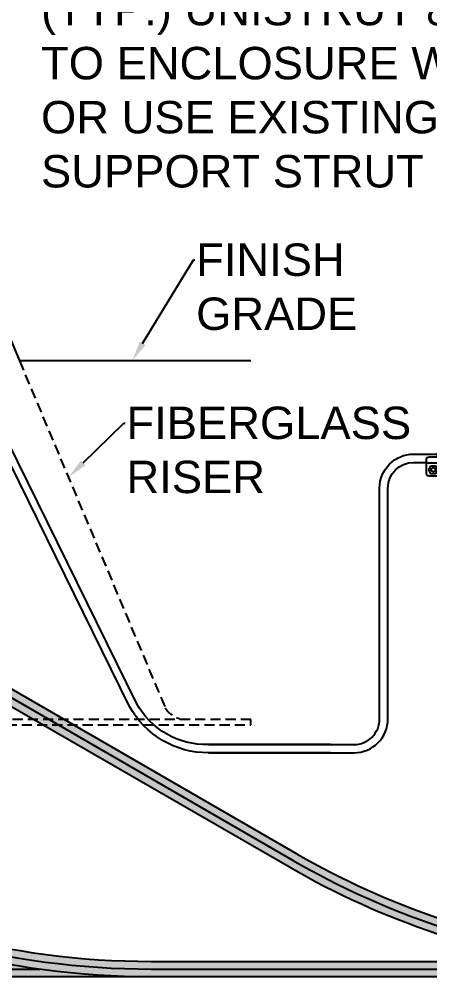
# Model space of a CAD drawing. Header units: feet. Extents: x -208 to 2089, y -974 to 342.
# Drawn here: x 294.19 to 314.44, y 58.67 to 105.92 of the extents above; entities that cross this region are included whole.
import ezdxf
from ezdxf import colors
from ezdxf.entities.mleader import LeaderData, LeaderLine
from ezdxf.math import Vec2, Vec3

# ---------------------------------------------------------------- set-up
doc = ezdxf.new("R2010")
doc.units = ezdxf.units.FT
doc.header["$MEASUREMENT"] = 0
doc.linetypes.add('HIDDEN', pattern=[0.375, 0.25, -0.125])
doc.layers.get('Defpoints').update_dxf_attribs({"color": 5})
for name, color, linetype in [('E-CABL-ACF', 1, 'AC_CABLE_FEEDER'), ('E-DETL', 7, 'Continuous'), ('E-DETL-1', 7, 'Continuous'), ('E-EQPM-ENCL', 8, 'Continuous'), ('E-FIN-GR', 4, 'Continuous'), ('G-ANNO-TEXT', 1, 'Continuous')]:
    doc.layers.add(name, color=color, linetype=linetype)
doc.styles.add('NEI-A', font='arial.ttf', dxfattribs={"height": 0.1})
doc.linetypes.add('AC_CABLE_FEEDER', pattern='A,0.2,-0.05,0,-0.05,0.2,-0.12,["ACF",Standard,S=0.1,R=0,X=-0.05,Y=-0.05],-0.3,0.2,-0.05,0,-0.05', length=1.22)

# ---------------------------------------------------------------- blocks, each defined once
blk = doc.blocks.new('GROUNDING_TEST_WELL')
at = {"layer": 'E-DETL', "color": 7, "linetype": 'Continuous'}
for points in [[(-0.09375000000000014, -0.9250749240650329), (-0.09375000000000014, -0.7499999999999574), (0.09374999999999986, -0.7499999999999574), (0.09374999999999986, -0.9250749240650151)], [(-0.1010887963342277, -4.47044153190782), (-0.09375000000000014, -1.147909205695044)], [(0.09374999999999986, -1.147909205695044), (0.08641120366577404, -4.470441521671528)], [(-0.1010887963342277, -4.545441542143941), (-0.1010887963342277, -4.880192394277138), (-0.007338796334227736, -5.024576474293394), (0.08641120366577404, -4.880192394277138), (0.08641120366577404, -4.545441531907823)]]:
    blk.add_lwpolyline(points, dxfattribs=at)
at = {"layer": 'E-DETL', "color": 4, "linetype": 'Continuous'}
blk.add_lwpolyline([(-0.1133913199426503, -0.9613313349248997), (-0.1133913199426503, -0.9250749240650329), (-0.03488963690543315, -0.9250749240650329), (-0.03488963690543315, -0.9384892643306131), (0.03488963690543287, -0.9384892643306131), (0.03488963690543287, -0.9250749240650293), (0.1133913199426447, -0.9250749240650116), (0.11339131994265, -0.9613313349248997), (0.1944292438174634, -0.9613313349248891, -0.4142135623731946), (0.2178667438174687, -0.9847688349248962), (0.2178667438174669, -1.124471705695044, -0.414444747769073), (0.1944292438174669, -1.147909205695044), (-0.1944292438174672, -1.147909205695044, -0.4142135623730958), (-0.2178667438174672, -1.124471705695044), (-0.2178667438174672, -0.9847688349248997, -0.4142135623730293), (-0.194429243817469, -0.9613313349248962)], format="xyb", close=True, dxfattribs=at)
at = {"layer": 'E-DETL', "color": 64, "linetype": 'Continuous'}
for points in [[(-2.33539386594563, -3.75515039891271), (-0.923750000000002, -3.75515039891271, 0.4142135623730948), (-0.673750000000002, -3.50515039891271), (-0.6737500000000002, -1.265002705077947, -0.4142135623730948), (-0.3437500000000001, -0.9350027050779488), (-0.1133913199426503, -0.9350027050779488)], [(-2.33539386594563, -3.835150398912708), (-0.923750000000002, -3.835150398912708, 0.4142135623730948), (-0.5937500000000019, -3.50515039891271), (-0.5937500000000001, -1.265002705077947, -0.4142135623730948), (-0.3437500000000001, -1.015002705077947), (-0.2178667438174672, -1.015002705077947)], [(0.1133913199426465, -0.9350027050779488), (0.3437499999999999, -0.9350027050779488, -0.414213562373095), (0.67375, -1.265002705077947), (0.7120604152578397, -3.50515039891271, 0.414213562373095), (0.9620604152578397, -3.75515039891271), (2.365416549312211, -3.75515039891271)], [(0.2178667438174687, -1.015002705077947), (0.3437499999999999, -1.015002705077947, -0.414213562373095), (0.5937499999999999, -1.265002705077947), (0.6320604152578396, -3.50515039891271, 0.414213562373095), (0.9620604152578397, -3.835150398912708), (2.365416549312211, -3.835150398912708)]]:
    blk.add_lwpolyline(points, format="xyb", dxfattribs=at)
at = {"layer": 'E-DETL', "color": 4, "linetype": 'Continuous'}
blk.add_lwpolyline([(-0.2178966259551204, -1.019727165036173), (0.2176523394796276, -1.019727165036173)], dxfattribs=at)
at = {"layer": 'E-DETL', "color": 3, "linetype": 'Continuous'}
blk.add_lwpolyline([(-0.03488963690543315, -0.9350027050779488), (0.03488963690543287, -0.9350027050779488)], dxfattribs=at)
at = {"layer": 'E-DETL', "color": 4, "linetype": 'Continuous'}
for points in [[(-0.1754466807489338, -1.049346462651755), (-0.1314153294372035, -1.049346462651755), (-0.1093996537813526, -1.087478731451874), (-0.1314153294372035, -1.125611000251993), (-0.1754466807489338, -1.125611000251993), (-0.1974623564047989, -1.087478731451874)], [(0.1323738830111977, -1.049346462651755), (0.176405234322928, -1.049346462651755), (0.1984209099787789, -1.087478731451874), (0.176405234322928, -1.125611000251993), (0.1323738830111977, -1.125611000251993), (0.1103582073553325, -1.087478731451874)]]:
    blk.add_lwpolyline(points, close=True, dxfattribs=at)
for centre in [(-0.1539102818800588, -1.086746984361078), (0.1539102818800727, -1.086746984361078)]:
    blk.add_circle(centre, 0.02031877128861481, dxfattribs=at)
at = {"layer": 'E-DETL', "color": 7, "linetype": 'Continuous'}
for points in [[(-0.1010887963342277, -4.47044153190782), (-0.05421379633422774, -4.49044153190782), (-0.007338796334225959, -4.47044153190782), (0.03953620366577404, -4.450441531907821), (0.08641120366577404, -4.47044153190782), (0.03953620366577582, -4.49044153190782), (-0.007338796334224183, -4.47044153190782)], [(0.08641120366577582, -4.545441531907819), (0.03953620366577582, -4.52544153190782), (-0.007338796334225959, -4.545441531907819), (-0.05421379633422596, -4.565441531907819), (-0.101088796334226, -4.545441531907819), (-0.05421379633422774, -4.52544153190782), (-0.007338796334227736, -4.545441531907819)]]:
    blk.add_spline(points, degree=3, dxfattribs=at)

msp = doc.modelspace()

# ---------------------------------------------------------------- hatches: boundary and pattern name
at = {"layer": 'E-CABL-ACF', "linetype": 'Continuous'}
h = msp.add_hatch(color=252, dxfattribs=at)
h.dxf.hatch_style = 1
edge = h.paths.add_edge_path()
edge.add_line((227.1099880939003, 100.337066170777), (226.3599880939003, 100.337066170777))
edge.add_line((226.3599880939003, 100.337066170777), (226.3599880939003, 91.53057159707313))
edge.add_arc((246.7349880939003, 91.53057159707313), 20.37500000000001, 180, 239.9999999999996)
edge.add_line((236.5474880939001, 73.88530399496526), (253.5091476736884, 64.09248527067155))
edge.add_arc((273.6966476736887, 99.05826094846825), 40.37500000000011, 239.9999999999996, 269.9999999999995)
edge.add_line((273.6966476736883, 58.68326094846813), (300.6966476736886, 58.68326094846813))
edge.add_arc((300.6966476736881, 99.05826094845679), 40.37499999998867, 258.9391990192326, 270.00000000000085, ccw=False)
edge.add_line((292.9506809812739, 59.43326094846825), (273.6966476736883, 59.43326094846819))
edge.add_arc((273.6966476736886, 99.05826094846805), 39.62499999999987, 239.9999999999996, 269.9999999999996, ccw=False)
edge.add_line((253.8841476736884, 64.74200432350992), (236.9224880939001, 74.53482304780366))
edge.add_arc((246.7349880939003, 91.53057159707316), 19.62499999999999, 180.0000000000001, 239.9999999999996, ccw=False)
edge.add_line((227.1099880939003, 91.53057159707313), (227.1099880939003, 100.337066170777))
h = msp.add_hatch(color=252, dxfattribs=at)
h.dxf.hatch_style = 1
edge = h.paths.add_edge_path()
edge.add_line((227.1099880939003, 100.337066170777), (226.3599880939003, 100.337066170777))
edge.add_line((226.3599880939003, 100.337066170777), (226.3599880939003, 91.53057159707313))
edge.add_arc((246.7349880939003, 91.53057159707313), 20.37500000000001, 180, 239.9999999999996)
edge.add_line((236.5474880939001, 73.88530399496526), (253.5091476736884, 64.09248527067155))
edge.add_arc((273.6966476736887, 99.05826094846825), 40.37500000000011, 239.9999999999996, 269.9999999999995)
edge.add_line((273.6966476736883, 58.68326094846813), (300.6966476736886, 58.68326094846813))
edge.add_arc((300.6966476736881, 99.05826094845679), 40.37499999998867, 258.9391990192326, 270.00000000000085, ccw=False)
edge.add_line((292.9506809812739, 59.43326094846825), (273.6966476736883, 59.43326094846819))
edge.add_arc((273.6966476736886, 99.05826094846805), 39.62499999999987, 239.9999999999996, 269.9999999999996, ccw=False)
edge.add_line((253.8841476736884, 64.74200432350992), (236.9224880939001, 74.53482304780366))
edge.add_arc((246.7349880939003, 91.53057159707316), 19.62499999999999, 180.0000000000001, 239.9999999999996, ccw=False)
edge.add_line((227.1099880939003, 91.53057159707313), (227.1099880939003, 100.337066170777))
h = msp.add_hatch(color=252, dxfattribs=at)
h.dxf.hatch_style = 1
edge = h.paths.add_edge_path()
edge.add_line((322.5310740244891, 58.68326094846819), (322.5310740244892, 59.01513827379364))
edge.add_arc((327.6972090847604, 99.05826094846802), 40.37499999999983, 258.9391990192351, 262.6486332502362, ccw=False)
edge.add_line((319.9512423923458, 59.43326094846816), (300.6966476736885, 59.43326094846825))
edge.add_arc((300.6966476736887, 99.05826094846819), 39.62499999999996, 239.9999999999996, 269.9999999999998, ccw=False)
edge.add_line((280.8841476736884, 64.74200432350997), (263.9224880939001, 74.53482304780368))
edge.add_arc((273.7349880939003, 91.53057159707319), 19.62499999999994, 179.9999999999999, 239.9999999999996, ccw=False)
edge.add_line((254.1099880939003, 91.53057159707322), (254.1099880939003, 100.3370661707771))
edge.add_line((254.1099880939003, 100.3370661707771), (253.3599880939003, 100.3370661707771))
edge.add_line((253.3599880939003, 100.3370661707771), (253.3599880939003, 91.53057159707322))
edge.add_arc((273.7349880939003, 91.53057159707319), 20.37500000000003, 180, 239.9999999999996)
edge.add_line((263.5474880939001, 73.88530399496531), (280.5091476736884, 64.0924852706716))
edge.add_arc((300.6966476736886, 99.05826094846807), 40.37499999999992, 239.9999999999995, 269.9999999999999)
edge.add_line((300.6966476736886, 58.68326094846816), (322.5310740244891, 58.68326094846819))
h = msp.add_hatch(color=252, dxfattribs=at)
h.dxf.hatch_style = 1
edge = h.paths.add_edge_path()
edge.add_line((322.5310740244891, 58.68326094846819), (322.5310740244892, 59.01513827379364))
edge.add_arc((327.6972090847604, 99.05826094846802), 40.37499999999983, 258.9391990192351, 262.6486332502362, ccw=False)
edge.add_line((319.9512423923458, 59.43326094846816), (300.6966476736885, 59.43326094846825))
edge.add_arc((300.6966476736887, 99.05826094846819), 39.62499999999996, 239.9999999999996, 269.9999999999998, ccw=False)
edge.add_line((280.8841476736884, 64.74200432350997), (263.9224880939001, 74.53482304780368))
edge.add_arc((273.7349880939003, 91.53057159707319), 19.62499999999994, 179.9999999999999, 239.9999999999996, ccw=False)
edge.add_line((254.1099880939003, 91.53057159707322), (254.1099880939003, 100.3370661707771))
edge.add_line((254.1099880939003, 100.3370661707771), (253.3599880939003, 100.3370661707771))
edge.add_line((253.3599880939003, 100.3370661707771), (253.3599880939003, 91.53057159707322))
edge.add_arc((273.7349880939003, 91.53057159707319), 20.37500000000003, 180, 239.9999999999996)
edge.add_line((263.5474880939001, 73.88530399496531), (280.5091476736884, 64.0924852706716))
edge.add_arc((300.6966476736886, 99.05826094846807), 40.37499999999992, 239.9999999999995, 269.9999999999999)
edge.add_line((300.6966476736886, 58.68326094846816), (322.5310740244891, 58.68326094846819))
h = msp.add_hatch(color=252, dxfattribs=at)
h.dxf.hatch_style = 1
edge = h.paths.add_edge_path()
edge.add_line((322.5310740244892, 59.01513827379364), (322.5310740244892, 59.77147342977392))
edge.add_arc((327.6972090847606, 99.05826094846861), 39.6250000000004, 239.99999999999972, 262.5086998789701, ccw=False)
edge.add_line((307.8847090847602, 64.74200432351), (290.9230495049719, 74.53482304780371))
edge.add_arc((300.735549504972, 91.53057159707319), 19.62499999999992, 179.9999999999999, 239.99999999999972, ccw=False)
edge.add_line((281.1105495049721, 91.53057159707322), (281.1105495049721, 100.3370661707771))
edge.add_line((281.110549504972, 100.3370661707771), (280.360549504972, 100.3370661707771))
edge.add_line((280.360549504972, 100.3370661707771), (280.360549504972, 91.53057159707319))
edge.add_arc((300.735549504972, 91.53057159707319), 20.37499999999997, 180, 239.9999999999997)
edge.add_line((290.548049504972, 73.88530399496534), (307.5097090847602, 64.09248527067163))
edge.add_arc((327.6972090847605, 99.0582609484685), 40.3750000000003, 239.9999999999997, 262.6486332502362)
h = msp.add_hatch(color=252, dxfattribs=at)
h.dxf.hatch_style = 1
edge = h.paths.add_edge_path()
edge.add_line((322.5310740244892, 59.01513827379364), (322.5310740244892, 59.77147342977392))
edge.add_arc((327.6972090847606, 99.05826094846861), 39.6250000000004, 239.99999999999972, 262.5086998789701, ccw=False)
edge.add_line((307.8847090847602, 64.74200432351), (290.9230495049719, 74.53482304780371))
edge.add_arc((300.735549504972, 91.53057159707319), 19.62499999999992, 179.9999999999999, 239.99999999999972, ccw=False)
edge.add_line((281.1105495049721, 91.53057159707322), (281.1105495049721, 100.3370661707771))
edge.add_line((281.110549504972, 100.3370661707771), (280.360549504972, 100.3370661707771))
edge.add_line((280.360549504972, 100.3370661707771), (280.360549504972, 91.53057159707319))
edge.add_arc((300.735549504972, 91.53057159707319), 20.37499999999997, 180, 239.9999999999997)
edge.add_line((290.548049504972, 73.88530399496534), (307.5097090847602, 64.09248527067163))
edge.add_arc((327.6972090847605, 99.0582609484685), 40.3750000000003, 239.9999999999997, 262.6486332502362)

# ---------------------------------------------------------------- linework, layer by layer
at = {"layer": 'Defpoints', "linetype": 'Continuous', "flags": 128}
for points in [[(226.7349880939003, 100.337066170777), (226.7349880939003, 91.53057159707316, 0.2679491924311235), (236.7349880939003, 74.21006352138437), (253.6966476736886, 64.41724479709063, 0.1316524975873959), (273.6966476736886, 59.05826094846816), (295.2065998596897, 59.05826094846816)], [(226.7349880939003, 100.337066170777), (226.7349880939003, 91.53057159707316, 0.2679491924311235), (236.7349880939003, 74.21006352138437), (253.6966476736886, 64.41724479709063, 0.1316524975873959), (273.6966476736886, 59.05826094846816), (295.2065998596897, 59.05826094846816)], [(253.7349880939003, 100.337066170777), (253.7349880939003, 91.53057159707316, 0.2679491924311235), (263.7349880939003, 74.21006352138437), (280.6966476736886, 64.41724479709063, 0.1316524975873959), (300.6966476736886, 59.05826094846816), (322.2071612707618, 59.05826094846805)], [(253.7349880939003, 100.337066170777), (253.7349880939003, 91.53057159707316, 0.2679491924311235), (263.7349880939003, 74.21006352138437), (280.6966476736886, 64.41724479709063, 0.1316524975873959), (300.6966476736886, 59.05826094846816), (322.2071612707618, 59.05826094846805)], [(280.735549504972, 100.337066170777), (280.735549504972, 91.53057159707316, 0.2679491924311235), (290.7355495049721, 74.21006352138437), (307.6972090847604, 64.41724479709063, 0.09884090696426515), (322.5310740244892, 59.39327577843395, 0.09884090696426515)], [(280.735549504972, 100.337066170777), (280.735549504972, 91.53057159707316, 0.2679491924311235), (290.7355495049721, 74.21006352138437), (307.6972090847604, 64.41724479709063, 0.09884090696426515), (322.5310740244892, 59.39327577843395, 0.09884090696426515)]]:
    msp.add_lwpolyline(points, format="xyb", dxfattribs=at)
at = {"layer": 'E-CABL-ACF', "linetype": 'Continuous', "flags": 128}
for points in [[(226.3599880939003, 100.337066170777), (226.3599880939003, 91.53057159707316, 0.2679491924311235), (236.5474880939003, 73.88530399496517), (253.5091476736886, 64.09248527067143, 0.1316524975873958), (273.6966476736886, 58.68326094846813), (300.6966476736884, 58.68326094846813)], [(226.3599880939003, 100.337066170777), (226.3599880939003, 91.53057159707316, 0.2679491924311235), (236.5474880939003, 73.88530399496517), (253.5091476736886, 64.09248527067143, 0.1316524975873958), (273.6966476736886, 58.68326094846813), (300.6966476736884, 58.68326094846813)], [(253.3599880939003, 100.337066170777), (253.3599880939003, 91.53057159707316, 0.2679491924311235), (263.5474880939003, 73.88530399496517), (280.5091476736886, 64.09248527067143, 0.1316524975873958), (300.6966476736886, 58.68326094846813), (322.5310740244892, 58.68326094846816)], [(253.3599880939003, 100.337066170777), (253.3599880939003, 91.53057159707316, 0.2679491924311235), (263.5474880939003, 73.88530399496517), (280.5091476736886, 64.09248527067143, 0.1316524975873958), (300.6966476736886, 58.68326094846813), (322.5310740244892, 58.68326094846816)], [(254.1099880939003, 100.337066170777), (254.1099880939003, 91.53057159707316, 0.2679491924311238), (263.9224880939003, 74.53482304780354), (280.8841476736886, 64.7420043235098, 0.131652497587396), (300.6966476736886, 59.43326094846819), (319.9512423923458, 59.4332609484681)], [(254.1099880939003, 100.337066170777), (254.1099880939003, 91.53057159707316, 0.2679491924311238), (263.9224880939003, 74.53482304780354), (280.8841476736886, 64.7420043235098, 0.131652497587396), (300.6966476736886, 59.43326094846819), (319.9512423923458, 59.4332609484681)], [(280.360549504972, 100.337066170777), (280.360549504972, 91.53057159707316, 0.2679491924311235), (290.5480495049721, 73.8853039949652), (307.5097090847604, 64.09248527067146, 0.09914627132683146), (322.5310740244892, 59.01513827379358, 0.09914627132683146)], [(280.360549504972, 100.337066170777), (280.360549504972, 91.53057159707316, 0.2679491924311235), (290.5480495049721, 73.8853039949652), (307.5097090847604, 64.09248527067146, 0.09914627132683146), (322.5310740244892, 59.01513827379358, 0.09914627132683146)], [(281.110549504972, 100.337066170777), (281.110549504972, 91.53057159707316, 0.2679491924311238), (290.9230495049721, 74.53482304780354), (307.8847090847604, 64.7420043235098, 0.09852973212046658), (322.5310740244892, 59.77147342977386, 0.09852973212046658)], [(281.110549504972, 100.337066170777), (281.110549504972, 91.53057159707316, 0.2679491924311238), (290.9230495049721, 74.53482304780354), (307.8847090847604, 64.7420043235098, 0.09852973212046658), (322.5310740244892, 59.77147342977386, 0.09852973212046658)]]:
    msp.add_lwpolyline(points, format="xyb", dxfattribs=at)
at = {"layer": 'E-DETL-1', "color": 64, "linetype": 'Continuous', "flags": 128}
for points in [[(309.5437171785749, 70.13153738564381), (303.5176991240667, 70.13153738564381, -0.2826123188260393), (299.970148772726, 72.18211344424), (286.7904739548763, 98.97127347547587, 0.2746847240447287), (286.1317498603988, 99.3626893607208), (285.3864068441367, 99.3626893607208)], [(309.5437171785749, 70.13153738564381), (303.5176991240667, 70.13153738564381, -0.2826123188260393), (299.970148772726, 72.18211344424), (286.7904739548763, 98.97127347547587, 0.2746847240447287), (286.1317498603988, 99.3626893607208), (285.3864068441367, 99.3626893607208)], [(309.5359533635, 69.73124293048997), (303.5176991240667, 69.72501633646266, -0.275400572893793), (299.6372775089496, 72.00923007567096), (286.4579963536069, 98.79758994392537, 0.2700901300859174), (286.1317498603988, 98.98768936072082), (285.4359254023173, 98.98768936072082)], [(309.5359533635, 69.73124293048997), (303.5176991240667, 69.72501633646266, -0.275400572893793), (299.6372775089496, 72.00923007567096), (286.4579963536069, 98.79758994392537, 0.2700901300859174), (286.1317498603988, 98.98768936072082), (285.4359254023173, 98.98768936072082)]]:
    msp.add_lwpolyline(points, format="xyb", dxfattribs=at)
at = {"layer": 'E-EQPM-ENCL', "linetype": 'Continuous', "ltscale": 2}
msp.add_lwpolyline([(203.775125874504, 89.05826094846816), (206.047730798742, 94.47026094846817, -0.3011931925953308), (206.971730798742, 95.08643694846816), (291.0094843331749, 95.08643694846816, -0.2307079521796871), (291.933484333175, 94.47026094846817), (294.2018013734431, 89.06847215051107)], format="xyb", dxfattribs=at)
msp.add_lwpolyline([(203.775125874504, 89.05826094846816), (206.047730798742, 94.47026094846817, -0.3011931925953308), (206.971730798742, 95.08643694846816), (291.0094843331749, 95.08643694846816, -0.2307079521796871), (291.933484333175, 94.47026094846817), (294.2018013734431, 89.06847215051107)], format="xyb", dxfattribs=at)
at = {"layer": 'E-EQPM-ENCL', "linetype": 'HIDDEN', "ltscale": 2}
msp.add_lwpolyline([(294.2018013734431, 89.06847215051107), (301.3933963331749, 71.94234894846815, 0.2393113755047884), (302.317396333175, 71.37026094846814)], format="xyb", dxfattribs=at)
msp.add_lwpolyline([(294.2018013734431, 89.06847215051107), (301.3933963331749, 71.94234894846815, 0.2393113755047884), (302.317396333175, 71.37026094846814)], format="xyb", dxfattribs=at)
msp.add_lwpolyline([(305.617396333175, 71.37026094846814), (192.319730798742, 71.37026094846814), (192.319730798742, 71.10626094846816), (305.617396333175, 71.10626094846816)], close=True, dxfattribs=at)
msp.add_lwpolyline([(305.617396333175, 71.37026094846814), (192.319730798742, 71.37026094846814), (192.319730798742, 71.10626094846816), (305.617396333175, 71.10626094846816)], close=True, dxfattribs=at)
at = {"layer": 'E-FIN-GR', "flags": 128}
msp.add_lwpolyline([(305.617396333175, 89.06847215051107), (294.2018013734431, 89.06847215051107)], dxfattribs=at)
msp.add_lwpolyline([(305.617396333175, 89.06847215051107), (294.2018013734431, 89.06847215051107)], dxfattribs=at)

# ---------------------------------------------------------------- block references
at = {"layer": 'E-DETL', "xscale": 5.081513114764589, "yscale": 5.081513114764589, "zscale": 5.081513114764589}
msp.add_blockref('GROUNDING_TEST_WELL', (315.3850336820102, 89.21338338563223), dxfattribs=at)
msp.add_blockref('GROUNDING_TEST_WELL', (315.3850336820102, 89.21338338563223), dxfattribs=at)

# ---------------------------------------------------------------- leaders
at = {"layer": 'G-ANNO-TEXT'}
ml = msp.add_multileader_mtext('Standard', dxfattribs=at)
ml.set_content('(TYP.) UNISTRUT & HARDWARE, SECURE TO ENCLOSURE WALL OF STRUCTURE OR USE EXISTING ENCLOSURE SUPPORT STRUT BRACKETS.', color=256, style='NEI-A')
ml.set_leader_properties()
ml.build(insert=Vec2(0, 0))
ml.multileader.update_dxf_attribs({"dogleg_length": 0.0625, "arrow_head_size": 1})
ctx = ml.context
ctx.base_point, ctx.char_height, ctx.arrow_head_size, ctx.landing_gap_size, ctx.plane_origin = Vec3(295.2047417872924, 106.4060010636481), 1.6, 1, 0.0625, Vec3(322.4902709441961, 110.4418145533652)
notes = []
notes.append((ctx, [(1, (1, 1, 0), (295.1422417872924, 106.4060010636481), (1, 0), 0.0625, [(0, [(291.195813215806, 110.5508426919092)], 0, [])])]))
ctx.mtext.insert, ctx.mtext.width, ctx.mtext.defined_height, ctx.mtext.flow_direction = Vec3(295.2672417872924, 107.2196436284503), 44.96455506211954, 12.40864463658932, 5
ml = msp.add_multileader_mtext('Standard', dxfattribs=at)
ml.set_content('FINISH GRADE', color=256, style='NEI-A')
ml.set_leader_properties()
ml.build(insert=Vec2(0, 0))
ml.multileader.update_dxf_attribs({"dogleg_length": 0.0625, "arrow_head_size": 1})
ctx = ml.context
ctx.base_point, ctx.char_height, ctx.arrow_head_size, ctx.landing_gap_size, ctx.plane_origin = Vec3(302.8511921451325, 94.04082110056926), 1.6, 1, 0.0625, Vec3(279.1585003060555, 68.48514817519307)
notes.append((ctx, [(0, (1, 1, 0), (302.7886921451325, 94.04082110056926), (1, 0), 0.0625, [(0, [(299.7577133495311, 89.06847215051107)], 0, [])])]))
ctx.mtext.insert, ctx.mtext.width, ctx.mtext.flow_direction = Vec3(302.9136921451325, 94.85446366537144), 6.696247293300366, 5
ml = msp.add_multileader_mtext('Standard', dxfattribs=at)
ml.set_content('FIBERGLASS RISER ', color=256, style='NEI-A')
ml.set_leader_properties()
ml.build(insert=Vec2(0, 0))
ml.multileader.update_dxf_attribs({"dogleg_length": 0.0625, "arrow_head_size": 1})
ctx = ml.context
ctx.base_point, ctx.char_height, ctx.arrow_head_size, ctx.landing_gap_size, ctx.plane_origin = Vec3(299.4182279607596, 85.99050388362458), 1.6, 1, 0.0625, Vec3(281.4915009403069, 55.10946637157883)
notes.append((ctx, [(0, (1, 1, 0), (299.3557279607596, 85.99050388362458), (1, 0), 0.0625, [(0, [(296.6271761331257, 83.32600656440286)], 0, [])])]))
ctx.mtext.insert, ctx.mtext.width, ctx.mtext.flow_direction = Vec3(299.4807279607596, 86.80414644842676), 8.678585930554405, 5
for ctx, leaders in notes:
    for number, flags, end, landing, length, lines in leaders:
        leader = LeaderData()
        leader.index, (leader.has_last_leader_line, leader.has_dogleg_vector, leader.attachment_direction) = number, flags
        leader.last_leader_point, leader.dogleg_vector, leader.dogleg_length = Vec3(end), Vec3(landing), length
        for number, points, colour, breaks in lines:
            line = LeaderLine()
            line.index, line.vertices, line.color, line.breaks = number, Vec3.list(points), colors.encode_raw_color(colour), breaks
            leader.lines.append(line)
        ctx.leaders.append(leader)

doc.saveas('drawing.dxf')
